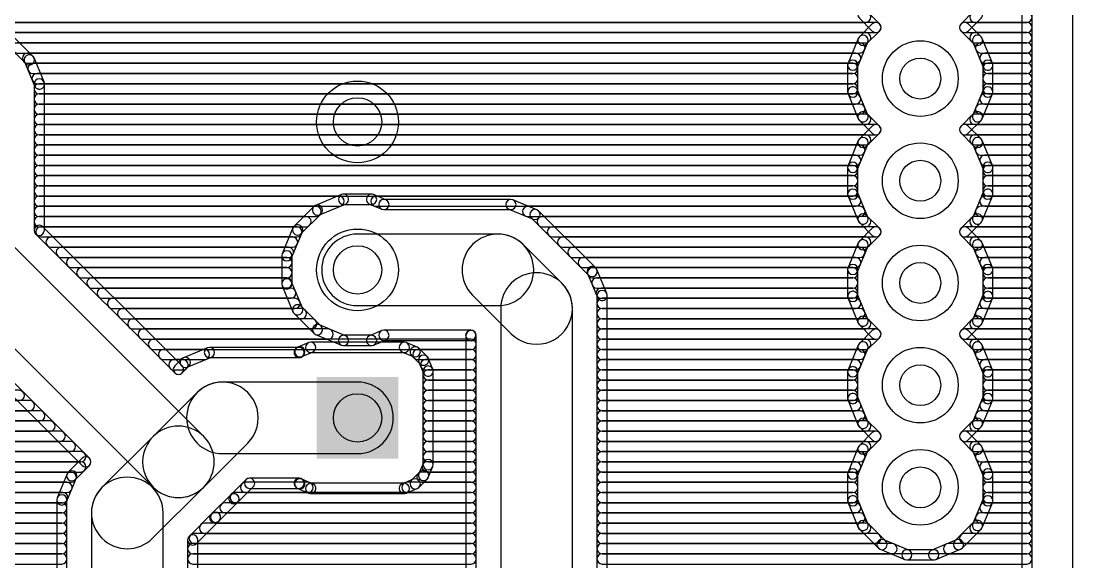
# Model space of a CAD drawing. Extents: x 5 to 83, y -5 to 101.
# Drawn here: x 56.42 to 82.53, y 71.81 to 85.25 of the extents above; entities that cross this region are included whole.
import ezdxf

# ---------------------------------------------------------------- set-up
doc = ezdxf.new("R2010")
doc.units = 0
for name, color, linetype in [('16', 175, 'CONTINUOUS'), ('17', 82, 'CONTINUOUS'), ('20', 30, 'CONTINUOUS'), ('44', 253, 'CONTINUOUS')]:
    doc.layers.add(name, color=color, linetype=linetype)

# ---------------------------------------------------------------- blocks, each defined once
blk = doc.blocks.new('ROUNDP')
blk.add_circle((0, 0), 0.5)
blk = doc.blocks.new('SQUAREP')
blk.add_solid([(-0.5, -0.5), (0.5, -0.5), (-0.5, 0.5), (0.5, 0.5)])

msp = doc.modelspace()

# ---------------------------------------------------------------- linework, layer by layer
at = {"layer": '16'}
for points in [[(81.26, 95.8006), (81.26, 14.6894, 1), (81.514, 14.6894), (81.514, 95.8006, 1)], [(55.5627, 85.217), (77.3852, 85.217, 1), (77.3852, 85.471), (55.5627, 85.471, 1)], [(77.229, 85.3206), (77.5494, 85.0002, 1), (77.729, 85.1798), (77.4086, 85.5002, 1)], [(79.9306, 85.0002), (80.251, 85.3206, 1), (80.0714, 85.5002), (79.751, 85.1798, 1)], [(80.0948, 85.217), (81.387, 85.217, 1), (81.387, 85.471), (80.0948, 85.471, 1)], [(55.8167, 84.963), (77.6392, 84.963, 1), (77.6392, 85.217), (55.8167, 85.217, 1)], [(77.5494, 85.1798), (77.229, 84.8594, 1), (77.4086, 84.6798), (77.729, 85.0002, 1)], [(80.251, 84.8594), (79.9306, 85.1798, 1), (79.751, 85.0002), (80.0714, 84.6798, 1)], [(79.8408, 84.963), (81.387, 84.963, 1), (81.387, 85.217), (79.8408, 85.217, 1)], [(56.0707, 84.709), (77.3852, 84.709, 1), (77.3852, 84.963), (56.0707, 84.963, 1)], [(56.7129, 84.3734), (56.2556, 84.8307, 1), (56.076, 84.6511), (56.5333, 84.1938, 1)], [(77.2015, 84.8182), (76.9463, 84.2021, 1), (77.1809, 84.1049), (77.4361, 84.721, 1)], [(80.0948, 84.709), (81.387, 84.709, 1), (81.387, 84.963), (80.0948, 84.963, 1)], [(80.5337, 84.2021), (80.2785, 84.8182, 1), (80.0438, 84.721), (80.2991, 84.1049, 1)], [(56.3247, 84.455), (77.2411, 84.455, 1), (77.2411, 84.709), (56.3247, 84.709, 1)], [(80.2389, 84.455), (81.387, 84.455, 1), (81.387, 84.709), (80.2389, 84.709, 1)], [(56.5787, 84.201), (77.1359, 84.201, 1), (77.1359, 84.455), (56.5787, 84.455, 1)], [(56.9879, 83.7348), (56.7404, 84.3322, 1), (56.5058, 84.235), (56.7533, 83.6375, 1)], [(80.3441, 84.201), (81.387, 84.201, 1), (81.387, 84.455), (80.3441, 84.455, 1)], [(56.7099, 83.947), (77.0636, 83.947, 1), (77.0636, 84.201), (56.7099, 84.201, 1)], [(76.9366, 84.1535), (76.9366, 83.4865, 1), (77.1906, 83.4865), (77.1906, 84.1535, 1)], [(80.5434, 83.4865), (80.5434, 84.1535, 1), (80.2894, 84.1535), (80.2894, 83.4865, 1)], [(80.4164, 83.947), (81.387, 83.947, 1), (81.387, 84.201), (80.4164, 84.201, 1)], [(56.8152, 83.693), (77.0636, 83.693, 1), (77.0636, 83.947), (56.8152, 83.947, 1)], [(80.4164, 83.693), (81.387, 83.693, 1), (81.387, 83.947), (80.4164, 83.947, 1)], [(56.9976, 80.0483), (56.9976, 83.6861, 1), (56.7436, 83.6861), (56.7436, 80.0483, 1)], [(56.8706, 83.439), (77.0636, 83.439, 1), (77.0636, 83.693), (56.8706, 83.693, 1)], [(76.9463, 83.4379), (77.2015, 82.8218, 1), (77.4361, 82.919), (77.1809, 83.5351, 1)], [(80.2785, 82.8218), (80.5337, 83.4379, 1), (80.2991, 83.5351), (80.0438, 82.919, 1)], [(80.4164, 83.439), (81.387, 83.439, 1), (81.387, 83.693), (80.4164, 83.693, 1)], [(56.8706, 83.185), (77.1359, 83.185, 1), (77.1359, 83.439), (56.8706, 83.439, 1)], [(80.3441, 83.185), (81.387, 83.185, 1), (81.387, 83.439), (80.3441, 83.439, 1)], [(56.8706, 82.931), (77.2411, 82.931, 1), (77.2411, 83.185), (56.8706, 83.185, 1)], [(80.2389, 82.931), (81.387, 82.931, 1), (81.387, 83.185), (80.2389, 83.185, 1)], [(56.8706, 82.677), (77.3852, 82.677, 1), (77.3852, 82.931), (56.8706, 82.931, 1)], [(77.229, 82.7806), (77.5494, 82.4602, 1), (77.729, 82.6398), (77.4086, 82.9602, 1)], [(79.9306, 82.4602), (80.251, 82.7806, 1), (80.0714, 82.9602), (79.751, 82.6398, 1)], [(80.0948, 82.677), (81.387, 82.677, 1), (81.387, 82.931), (80.0948, 82.931, 1)], [(56.8706, 82.423), (77.6392, 82.423, 1), (77.6392, 82.677), (56.8706, 82.677, 1)], [(77.5494, 82.6398), (77.229, 82.3194, 1), (77.4086, 82.1398), (77.729, 82.4602, 1)], [(80.251, 82.3194), (79.9306, 82.6398, 1), (79.751, 82.4602), (80.0714, 82.1398, 1)], [(79.8408, 82.423), (81.387, 82.423, 1), (81.387, 82.677), (79.8408, 82.677, 1)], [(56.8706, 82.169), (77.3852, 82.169, 1), (77.3852, 82.423), (56.8706, 82.423, 1)], [(77.2015, 82.2782), (76.9463, 81.6621, 1), (77.1809, 81.5649), (77.4361, 82.181, 1)], [(80.0948, 82.169), (81.387, 82.169, 1), (81.387, 82.423), (80.0948, 82.423, 1)], [(80.5337, 81.6621), (80.2785, 82.2782, 1), (80.0438, 82.181), (80.2991, 81.5649, 1)], [(56.8706, 81.915), (77.2411, 81.915, 1), (77.2411, 82.169), (56.8706, 82.169, 1)], [(80.2389, 81.915), (81.387, 81.915, 1), (81.387, 82.169), (80.2389, 82.169, 1)], [(56.8706, 81.661), (77.1359, 81.661, 1), (77.1359, 81.915), (56.8706, 81.915, 1)], [(76.9366, 81.6135), (76.9366, 80.9465, 1), (77.1906, 80.9465), (77.1906, 81.6135, 1)], [(80.3441, 81.661), (81.387, 81.661, 1), (81.387, 81.915), (80.3441, 81.915, 1)], [(80.5434, 80.9465), (80.5434, 81.6135, 1), (80.2894, 81.6135), (80.2894, 80.9465, 1)], [(56.8706, 81.407), (77.0636, 81.407, 1), (77.0636, 81.661), (56.8706, 81.661, 1)], [(80.4164, 81.407), (81.387, 81.407, 1), (81.387, 81.661), (80.4164, 81.661, 1)], [(56.8706, 81.153), (77.0636, 81.153, 1), (77.0636, 81.407), (56.8706, 81.407, 1)], [(80.4164, 81.153), (81.387, 81.153, 1), (81.387, 81.407), (80.4164, 81.407, 1)], [(56.8706, 80.899), (77.0636, 80.899, 1), (77.0636, 81.153), (56.8706, 81.153, 1)], [(76.9463, 80.8979), (77.2015, 80.2818, 1), (77.4361, 80.379), (77.1809, 80.9951, 1)], [(80.2785, 80.2818), (80.5337, 80.8979, 1), (80.2991, 80.9951), (80.0438, 80.379, 1)], [(80.4164, 80.899), (81.387, 80.899, 1), (81.387, 81.153), (80.4164, 81.153, 1)], [(56.8706, 80.645), (64.3113, 80.645, 1), (64.3113, 80.899), (56.8706, 80.899, 1)], [(64.3728, 80.9349), (63.7286, 80.6681, 1), (63.8258, 80.4334), (64.47, 80.7003, 1)], [(65.1186, 80.9446), (64.4214, 80.9446, 1), (64.4214, 80.6906), (65.1186, 80.6906, 1)], [(65.4738, 80.8079), (65.1672, 80.9349, 1), (65.07, 80.7003), (65.3766, 80.5733, 1)], [(65.2287, 80.645), (77.1359, 80.645, 1), (77.1359, 80.899), (65.2287, 80.899, 1)], [(68.5784, 80.8176), (65.4252, 80.8176, 1), (65.4252, 80.5636), (68.5784, 80.5636, 1)], [(69.2244, 80.5604), (68.627, 80.8079, 1), (68.5297, 80.5733), (69.1272, 80.3258, 1)], [(80.3441, 80.645), (81.387, 80.645, 1), (81.387, 80.899), (80.3441, 80.899, 1)], [(56.8706, 80.391), (63.7445, 80.391, 1), (63.7445, 80.645), (56.8706, 80.645, 1)], [(63.6874, 80.6406), (63.1944, 80.1476, 1), (63.374, 79.968), (63.867, 80.461, 1)], [(68.995, 80.391), (77.2411, 80.391, 1), (77.2411, 80.645), (68.995, 80.645, 1)], [(70.6829, 79.1156), (69.2656, 80.5329, 1), (69.086, 80.3533), (70.5033, 78.936, 1)], [(77.229, 80.2406), (77.5494, 79.9202, 1), (77.729, 80.0998), (77.4086, 80.4202, 1)], [(79.9306, 79.9202), (80.251, 80.2406, 1), (80.0714, 80.4202), (79.751, 80.0998, 1)], [(80.2389, 80.391), (81.387, 80.391, 1), (81.387, 80.645), (80.2389, 80.645, 1)], [(54.6164, 78.7464), (59.6964, 73.6664, 1), (60.9536, 74.9236), (55.8736, 80.0036, 1)], [(56.8706, 80.137), (63.4905, 80.137, 1), (63.4905, 80.391), (56.8706, 80.391, 1)], [(60.4148, 76.6837), (56.9604, 80.1381, 1), (56.7808, 79.9585), (60.2352, 76.5041, 1)], [(63.1669, 80.1064), (62.9001, 79.4622, 1), (63.1347, 79.365), (63.4015, 80.0092, 1)], [(69.3549, 80.137), (77.3852, 80.137, 1), (77.3852, 80.391), (69.3549, 80.391, 1)], [(80.0948, 80.137), (81.387, 80.137, 1), (81.387, 80.391), (80.0948, 80.391, 1)], [(56.9089, 79.883), (63.2644, 79.883, 1), (63.2644, 80.137), (56.9089, 80.137, 1)], [(68.255, 79.954), (64.77, 79.954, 1), (64.77, 78.176), (68.255, 78.176, 1)], [(69.8436, 78.7336), (68.8836, 79.6936, 1), (67.6264, 78.4364), (68.5864, 77.4764, 1)], [(69.6089, 79.883), (77.6392, 79.883, 1), (77.6392, 80.137), (69.6089, 80.137, 1)], [(77.5494, 80.0998), (77.229, 79.7794, 1), (77.4086, 79.5998), (77.729, 79.9202, 1)], [(80.251, 79.7794), (79.9306, 80.0998, 1), (79.751, 79.9202), (80.0714, 79.5998, 1)], [(79.8408, 79.883), (81.387, 79.883, 1), (81.387, 80.137), (79.8408, 80.137, 1)], [(57.1629, 79.629), (63.1592, 79.629, 1), (63.1592, 79.883), (57.1629, 79.883, 1)], [(69.8629, 79.629), (77.3852, 79.629, 1), (77.3852, 79.883), (69.8629, 79.883, 1)], [(77.2015, 79.7382), (76.9463, 79.1221, 1), (77.1809, 79.0249), (77.4361, 79.641, 1)], [(80.0948, 79.629), (81.387, 79.629, 1), (81.387, 79.883), (80.0948, 79.883, 1)], [(80.5337, 79.1221), (80.2785, 79.7382, 1), (80.0438, 79.641), (80.2991, 79.0249, 1)], [(57.4169, 79.375), (63.054, 79.375, 1), (63.054, 79.629), (57.4169, 79.629, 1)], [(62.8904, 79.4136), (62.8904, 78.7164, 1), (63.1444, 78.7164), (63.1444, 79.4136, 1)], [(70.1169, 79.375), (77.2411, 79.375, 1), (77.2411, 79.629), (70.1169, 79.629, 1)], [(80.2389, 79.375), (81.387, 79.375, 1), (81.387, 79.629), (80.2389, 79.629, 1)], [(57.6709, 79.121), (63.0174, 79.121, 1), (63.0174, 79.375), (57.6709, 79.375, 1)], [(57.9249, 78.867), (63.0174, 78.867, 1), (63.0174, 79.121), (57.9249, 79.121, 1)], [(70.3709, 79.121), (77.1359, 79.121, 1), (77.1359, 79.375), (70.3709, 79.375, 1)], [(70.9579, 78.477), (70.7104, 79.0744, 1), (70.4758, 78.9772), (70.7233, 78.3797, 1)], [(70.6063, 78.867), (77.0636, 78.867, 1), (77.0636, 79.121), (70.6063, 79.121, 1)], [(76.9366, 79.0735), (76.9366, 78.4065, 1), (77.1906, 78.4065), (77.1906, 79.0735, 1)], [(80.3441, 79.121), (81.387, 79.121, 1), (81.387, 79.375), (80.3441, 79.375, 1)], [(80.5434, 78.4065), (80.5434, 79.0735, 1), (80.2894, 79.0735), (80.2894, 78.4065, 1)], [(80.4164, 78.867), (81.387, 78.867, 1), (81.387, 79.121), (80.4164, 79.121, 1)], [(58.1789, 78.613), (63.0174, 78.613, 1), (63.0174, 78.867), (58.1789, 78.867, 1)], [(70.104, 65.405), (70.104, 78.105, 1), (68.326, 78.105), (68.326, 65.405, 1)], [(70.7115, 78.613), (77.0636, 78.613, 1), (77.0636, 78.867), (70.7115, 78.867, 1)], [(80.4164, 78.613), (81.387, 78.613, 1), (81.387, 78.867), (80.4164, 78.867, 1)], [(58.4329, 78.359), (63.1128, 78.359, 1), (63.1128, 78.613), (58.4329, 78.613, 1)], [(62.9001, 78.6678), (63.1669, 78.0236, 1), (63.4015, 78.1208), (63.1347, 78.765, 1)], [(70.8167, 78.359), (77.0636, 78.359, 1), (77.0636, 78.613), (70.8167, 78.613, 1)], [(80.4164, 78.359), (81.387, 78.359, 1), (81.387, 78.613), (80.4164, 78.613, 1)], [(58.6869, 78.105), (63.218, 78.105, 1), (63.218, 78.359), (58.6869, 78.359, 1)], [(70.9676, 66.0783), (70.9676, 78.4284, 1), (70.7136, 78.4284), (70.7136, 66.0783, 1)], [(70.8406, 78.105), (77.1359, 78.105, 1), (77.1359, 78.359), (70.8406, 78.359, 1)], [(76.9463, 78.3579), (77.2015, 77.7418, 1), (77.4361, 77.839), (77.1809, 78.4551, 1)], [(80.2785, 77.7418), (80.5337, 78.3579, 1), (80.2991, 78.4551), (80.0438, 77.839, 1)], [(80.3441, 78.105), (81.387, 78.105, 1), (81.387, 78.359), (80.3441, 78.359, 1)], [(54.2344, 77.9071), (57.9363, 74.2052, 1), (58.1159, 74.3848), (54.414, 78.0867, 1)], [(58.9409, 77.851), (63.3784, 77.851, 1), (63.3784, 78.105), (58.9409, 78.105, 1)], [(63.1944, 77.9824), (63.6874, 77.4894, 1), (63.867, 77.669), (63.374, 78.162, 1)], [(70.8406, 77.851), (77.2411, 77.851, 1), (77.2411, 78.105), (70.8406, 78.105, 1)], [(80.2389, 77.851), (81.387, 77.851, 1), (81.387, 78.105), (80.2389, 78.105, 1)], [(59.1949, 77.597), (63.6324, 77.597, 1), (63.6324, 77.851), (59.1949, 77.851, 1)], [(70.8406, 77.597), (77.3852, 77.597, 1), (77.3852, 77.851), (70.8406, 77.851, 1)], [(77.229, 77.7006), (77.5494, 77.3802, 1), (77.729, 77.5598), (77.4086, 77.8802, 1)], [(79.9306, 77.3802), (80.251, 77.7006, 1), (80.0714, 77.8802), (79.751, 77.5598, 1)], [(80.0948, 77.597), (81.387, 77.597, 1), (81.387, 77.851), (80.0948, 77.851, 1)], [(59.4489, 77.343), (64.0409, 77.343, 1), (64.0409, 77.597), (59.4489, 77.597, 1)], [(63.7286, 77.4619), (64.3728, 77.1951, 1), (64.47, 77.4297), (63.8258, 77.6965, 1)], [(65.1672, 77.1951), (65.4738, 77.3221, 1), (65.3766, 77.5567), (65.07, 77.4297, 1)], [(65.4252, 77.3124), (67.5816, 77.3124, 1), (67.5816, 77.5664), (65.4252, 77.5664, 1)], [(67.4918, 77.3496), (67.4996, 77.3418, 1), (67.6792, 77.5215), (67.6715, 77.5292, 1)], [(67.4624, 77.4317), (67.4624, 65.3342, 1), (67.7164, 65.3342), (67.7164, 77.4317, 1)], [(70.8406, 77.343), (77.6392, 77.343, 1), (77.6392, 77.597), (70.8406, 77.597, 1)], [(77.5494, 77.5598), (77.229, 77.2394, 1), (77.4086, 77.0598), (77.729, 77.3802, 1)], [(80.251, 77.2394), (79.9306, 77.5598, 1), (79.751, 77.3802), (80.0714, 77.0598, 1)], [(79.8408, 77.343), (81.387, 77.343, 1), (81.387, 77.597), (79.8408, 77.597, 1)], [(59.7029, 77.089), (67.5894, 77.089, 1), (67.5894, 77.343), (59.7029, 77.343, 1)], [(64.4214, 77.1854), (65.1186, 77.1854, 1), (65.1186, 77.4394), (64.4214, 77.4394, 1)], [(70.8406, 77.089), (77.3852, 77.089, 1), (77.3852, 77.343), (70.8406, 77.343, 1)], [(80.0948, 77.089), (81.387, 77.089, 1), (81.387, 77.343), (80.0948, 77.343, 1)], [(59.9569, 76.835), (60.9712, 76.835, 1), (60.9712, 77.089), (59.9569, 77.089, 1)], [(61.0452, 77.1301), (60.4478, 76.8826, 1), (60.545, 76.648), (61.1424, 76.8955, 1)], [(63.3219, 77.1398), (61.0938, 77.1398, 1), (61.0938, 76.8858), (63.3219, 76.8858, 1)], [(63.2469, 77.1175), (63.2321, 77.1026, 1), (63.4117, 76.923), (63.4265, 76.9379, 1)], [(63.5589, 77.2571), (63.2881, 77.145, 1), (63.3853, 76.9103), (63.6561, 77.0225, 1)], [(65.9325, 77.2668), (63.6075, 77.2668, 1), (63.6075, 77.0128), (65.9325, 77.0128, 1)], [(66.2519, 77.145), (65.9811, 77.2571, 1), (65.8839, 77.0225), (66.1546, 76.9103, 1)], [(66.5003, 76.9103), (66.2931, 77.1175, 1), (66.1134, 76.9379), (66.3207, 76.7306, 1)], [(66.2689, 76.835), (67.5894, 76.835, 1), (67.5894, 77.089), (66.2689, 77.089, 1)], [(70.8406, 76.835), (77.2411, 76.835, 1), (77.2411, 77.089), (70.8406, 77.089, 1)], [(77.2015, 77.1982), (76.9463, 76.5821, 1), (77.1809, 76.4849), (77.4361, 77.101, 1)], [(80.5337, 76.5821), (80.2785, 77.1982, 1), (80.0438, 77.101), (80.2991, 76.4849, 1)], [(80.2389, 76.835), (81.387, 76.835, 1), (81.387, 77.089), (80.2389, 77.089, 1)], [(60.2109, 76.581), (60.4391, 76.581, 1), (60.4391, 76.835), (60.2109, 76.835, 1)], [(60.4066, 76.8551), (60.2352, 76.6837, 1), (60.4148, 76.5041), (60.5862, 76.6755, 1)], [(66.6399, 76.5983), (66.5278, 76.8691, 1), (66.2931, 76.7718), (66.4053, 76.5011, 1)], [(66.457, 76.581), (67.5894, 76.581, 1), (67.5894, 76.835), (66.457, 76.835, 1)], [(70.8406, 76.581), (77.1359, 76.581, 1), (77.1359, 76.835), (70.8406, 76.835, 1)], [(80.3441, 76.581), (81.387, 76.581, 1), (81.387, 76.835), (80.3441, 76.835, 1)], [(66.6496, 74.2247), (66.6496, 76.5497, 1), (66.3956, 76.5497), (66.3956, 74.2247, 1)], [(66.5226, 76.327), (67.5894, 76.327, 1), (67.5894, 76.581), (66.5226, 76.581, 1)], [(70.8406, 76.327), (77.0636, 76.327, 1), (77.0636, 76.581), (70.8406, 76.581, 1)], [(76.9366, 76.5335), (76.9366, 75.8665, 1), (77.1906, 75.8665), (77.1906, 76.5335, 1)], [(80.5434, 75.8665), (80.5434, 76.5335, 1), (80.2894, 76.5335), (80.2894, 75.8665, 1)], [(80.4164, 76.327), (81.387, 76.327, 1), (81.387, 76.581), (80.4164, 76.581, 1)], [(60.7886, 76.0158), (59.6964, 74.9236, 1), (60.9536, 73.6664), (62.0458, 74.7586, 1)], [(64.77, 76.2762), (61.4172, 76.2762, 1), (61.4172, 74.4982), (64.77, 74.4982, 1)], [(66.5226, 76.073), (67.5894, 76.073, 1), (67.5894, 76.327), (66.5226, 76.327, 1)], [(70.8406, 76.073), (77.0636, 76.073, 1), (77.0636, 76.327), (70.8406, 76.327, 1)], [(80.4164, 76.073), (81.387, 76.073, 1), (81.387, 76.327), (80.4164, 76.327, 1)], [(46.8734, 75.819), (56.3751, 75.819, 1), (56.3751, 76.073), (46.8734, 76.073, 1)], [(66.5226, 75.819), (67.5894, 75.819, 1), (67.5894, 76.073), (66.5226, 76.073, 1)], [(70.8406, 75.819), (77.0636, 75.819, 1), (77.0636, 76.073), (70.8406, 76.073, 1)], [(76.9463, 75.8179), (77.2015, 75.2018, 1), (77.4361, 75.299), (77.1809, 75.9151, 1)], [(80.2785, 75.2018), (80.5337, 75.8179, 1), (80.2991, 75.9151), (80.0438, 75.299, 1)], [(80.4164, 75.819), (81.387, 75.819, 1), (81.387, 76.073), (80.4164, 76.073, 1)], [(46.8734, 75.565), (56.629, 75.565, 1), (56.629, 75.819), (46.8734, 75.819, 1)], [(66.5226, 75.565), (67.5894, 75.565, 1), (67.5894, 75.819), (66.5226, 75.819, 1)], [(70.8406, 75.565), (77.1359, 75.565, 1), (77.1359, 75.819), (70.8406, 75.819, 1)], [(80.3441, 75.565), (81.387, 75.565, 1), (81.387, 75.819), (80.3441, 75.819, 1)], [(46.8734, 75.311), (56.8831, 75.311, 1), (56.8831, 75.565), (46.8734, 75.565, 1)], [(66.5226, 75.311), (67.5894, 75.311, 1), (67.5894, 75.565), (66.5226, 75.565, 1)], [(70.8406, 75.311), (77.2411, 75.311, 1), (77.2411, 75.565), (70.8406, 75.565, 1)], [(80.2389, 75.311), (81.387, 75.311, 1), (81.387, 75.565), (80.2389, 75.565, 1)], [(46.7821, 75.057), (57.1371, 75.057, 1), (57.1371, 75.311), (46.7821, 75.311, 1)], [(66.5226, 75.057), (67.5894, 75.057, 1), (67.5894, 75.311), (66.5226, 75.311, 1)], [(70.8406, 75.057), (77.3852, 75.057, 1), (77.3852, 75.311), (70.8406, 75.311, 1)], [(77.229, 75.1606), (77.5494, 74.8402, 1), (77.729, 75.0198), (77.4086, 75.3402, 1)], [(79.9306, 74.8402), (80.251, 75.1606, 1), (80.0714, 75.3402), (79.751, 75.0198, 1)], [(80.0948, 75.057), (81.387, 75.057, 1), (81.387, 75.311), (80.0948, 75.311, 1)], [(46.6769, 74.803), (57.391, 74.803, 1), (57.391, 75.057), (46.6769, 75.057, 1)], [(59.6964, 74.9236), (58.4264, 73.6536, 1), (59.6836, 72.3964), (60.9536, 73.6664, 1)], [(66.5226, 74.803), (67.5894, 74.803, 1), (67.5894, 75.057), (66.5226, 75.057, 1)], [(70.8406, 74.803), (77.6392, 74.803, 1), (77.6392, 75.057), (70.8406, 75.057, 1)], [(77.5494, 75.0198), (77.229, 74.6994, 1), (77.4086, 74.5198), (77.729, 74.8402, 1)], [(80.251, 74.6994), (79.9306, 75.0198, 1), (79.751, 74.8402), (80.0714, 74.5198, 1)], [(79.8408, 74.803), (81.387, 74.803, 1), (81.387, 75.057), (79.8408, 75.057, 1)], [(46.4949, 74.549), (57.6451, 74.549, 1), (57.6451, 74.803), (46.4949, 74.803, 1)], [(66.5226, 74.549), (67.5894, 74.549, 1), (67.5894, 74.803), (66.5226, 74.803, 1)], [(70.8406, 74.549), (77.3852, 74.549, 1), (77.3852, 74.803), (70.8406, 74.803, 1)], [(77.2015, 74.6582), (76.9463, 74.0421, 1), (77.1809, 73.9449), (77.4361, 74.561, 1)], [(80.0948, 74.549), (81.387, 74.549, 1), (81.387, 74.803), (80.0948, 74.803, 1)], [(80.5337, 74.0421), (80.2785, 74.6582, 1), (80.0438, 74.561), (80.2991, 73.9449, 1)], [(46.2409, 74.295), (57.8991, 74.295, 1), (57.8991, 74.549), (46.2409, 74.549, 1)], [(57.9363, 74.3848), (57.5871, 74.0356, 1), (57.7667, 73.856), (58.1159, 74.2052, 1)], [(66.5226, 74.295), (67.5894, 74.295, 1), (67.5894, 74.549), (66.5226, 74.549, 1)], [(70.8406, 74.295), (77.2411, 74.295, 1), (77.2411, 74.549), (70.8406, 74.549, 1)], [(80.2389, 74.295), (81.387, 74.295, 1), (81.387, 74.549), (80.2389, 74.549, 1)], [(45.9869, 74.041), (57.8991, 74.041, 1), (57.8991, 74.295), (45.9869, 74.295, 1)], [(66.5278, 73.9053), (66.6399, 74.1761, 1), (66.4053, 74.2733), (66.2931, 74.0025, 1)], [(66.4991, 74.041), (67.5894, 74.041, 1), (67.5894, 74.295), (66.4991, 74.295, 1)], [(70.8406, 74.041), (77.1359, 74.041, 1), (77.1359, 74.295), (70.8406, 74.295, 1)], [(80.3441, 74.041), (81.387, 74.041, 1), (81.387, 74.295), (80.3441, 74.295, 1)], [(45.7329, 73.787), (57.6637, 73.787, 1), (57.6637, 74.041), (45.7329, 74.041, 1)], [(57.5595, 73.9944), (57.3121, 73.397, 1), (57.5467, 73.2997), (57.7942, 73.8972, 1)], [(58.166, 73.025), (58.166, 63.5, 1), (59.944, 63.5), (59.944, 73.025, 1)], [(66.2931, 73.6569), (66.5003, 73.8641, 1), (66.3207, 74.0437), (66.1134, 73.8365, 1)], [(66.3705, 73.787), (67.5894, 73.787, 1), (67.5894, 74.041), (66.3705, 74.041, 1)], [(70.8406, 73.787), (77.0636, 73.787, 1), (77.0636, 74.041), (70.8406, 74.041, 1)], [(76.9366, 73.9935), (76.9366, 73.3265, 1), (77.1906, 73.3265), (77.1906, 73.9935, 1)], [(80.5434, 73.3265), (80.5434, 73.9935, 1), (80.2894, 73.9935), (80.2894, 73.3265, 1)], [(80.4164, 73.787), (81.387, 73.787, 1), (81.387, 74.041), (80.4164, 74.041, 1)], [(45.4789, 73.533), (57.5585, 73.533, 1), (57.5585, 73.787), (45.4789, 73.787, 1)], [(61.7929, 73.2844), (62.1803, 73.6718, 1), (62.0007, 73.8514), (61.6133, 73.464, 1)], [(61.9889, 73.533), (63.5462, 73.533, 1), (63.5462, 73.787), (61.9889, 73.787, 1)], [(62.0905, 73.6346), (63.3219, 73.6346, 1), (63.3219, 73.8886), (62.0905, 73.8886, 1)], [(63.2321, 73.6718), (63.2469, 73.6569, 1), (63.4265, 73.8365), (63.4117, 73.8514, 1)], [(63.2881, 73.6294), (63.5589, 73.5173, 1), (63.6561, 73.7519), (63.3853, 73.8641, 1)], [(63.6075, 73.5076), (65.9325, 73.5076, 1), (65.9325, 73.7616), (63.6075, 73.7616, 1)], [(65.9811, 73.5173), (66.2519, 73.6294, 1), (66.1546, 73.8641), (65.8839, 73.7519, 1)], [(65.9938, 73.533), (67.5894, 73.533, 1), (67.5894, 73.787), (65.9938, 73.787, 1)], [(70.8406, 73.533), (77.0636, 73.533, 1), (77.0636, 73.787), (70.8406, 73.787, 1)], [(80.4164, 73.533), (81.387, 73.533, 1), (81.387, 73.787), (80.4164, 73.787, 1)], [(45.2249, 73.279), (57.4533, 73.279, 1), (57.4533, 73.533), (45.2249, 73.533, 1)], [(57.3024, 73.3484), (57.3024, 63.1766, 1), (57.5564, 63.1766), (57.5564, 73.3484, 1)], [(61.3356, 72.8271), (61.7929, 73.2844, 1), (61.6133, 73.464), (61.156, 73.0067, 1)], [(61.8301, 73.3742), (61.8301, 73.3742, 1), (61.5761, 73.3742), (61.5761, 73.3742, 1)], [(61.7349, 73.279), (67.5894, 73.279, 1), (67.5894, 73.533), (61.7349, 73.533, 1)], [(70.8406, 73.279), (77.0636, 73.279, 1), (77.0636, 73.533), (70.8406, 73.533, 1)], [(76.9463, 73.2779), (77.2015, 72.6618, 1), (77.4361, 72.759), (77.1809, 73.3751, 1)], [(80.2785, 72.6618), (80.5337, 73.2779, 1), (80.2991, 73.3751), (80.0438, 72.759, 1)], [(80.4164, 73.279), (81.387, 73.279, 1), (81.387, 73.533), (80.4164, 73.533, 1)], [(44.9709, 73.025), (57.4294, 73.025, 1), (57.4294, 73.279), (44.9709, 73.279, 1)], [(61.4809, 73.025), (67.5894, 73.025, 1), (67.5894, 73.279), (61.4809, 73.279, 1)], [(70.8406, 73.025), (77.1359, 73.025, 1), (77.1359, 73.279), (70.8406, 73.279, 1)], [(80.3441, 73.025), (81.387, 73.025, 1), (81.387, 73.279), (80.3441, 73.279, 1)], [(44.7169, 72.771), (57.4294, 72.771, 1), (57.4294, 73.025), (44.7169, 73.025, 1)], [(60.7704, 72.2618), (61.3356, 72.8271, 1), (61.156, 73.0067), (60.5908, 72.4415, 1)], [(61.2269, 72.771), (67.5894, 72.771, 1), (67.5894, 73.025), (61.2269, 73.025, 1)], [(61.2458, 72.7899), (61.2458, 72.7899, 1), (61.2458, 73.0439), (61.2458, 73.0439, 1)], [(70.8406, 72.771), (77.2411, 72.771, 1), (77.2411, 73.025), (70.8406, 73.025, 1)], [(80.2389, 72.771), (81.387, 72.771, 1), (81.387, 73.025), (80.2389, 73.025, 1)], [(44.4629, 72.517), (57.4294, 72.517, 1), (57.4294, 72.771), (44.4629, 72.771, 1)], [(60.9729, 72.517), (67.5894, 72.517, 1), (67.5894, 72.771), (60.9729, 72.771, 1)], [(70.8406, 72.517), (77.3852, 72.517, 1), (77.3852, 72.771), (70.8406, 72.771, 1)], [(77.229, 72.6206), (77.7006, 72.149, 1), (77.8802, 72.3286), (77.4086, 72.8002, 1)], [(79.7794, 72.149), (80.251, 72.6206, 1), (80.0714, 72.8002), (79.5998, 72.3286, 1)], [(80.0948, 72.517), (81.387, 72.517, 1), (81.387, 72.771), (80.0948, 72.771, 1)], [(44.2089, 72.263), (57.4294, 72.263, 1), (57.4294, 72.517), (44.2089, 72.517, 1)], [(60.8076, 64.1733), (60.8076, 72.3517, 1), (60.5536, 72.3517), (60.5536, 64.1733, 1)], [(60.7189, 72.263), (67.5894, 72.263, 1), (67.5894, 72.517), (60.7189, 72.517, 1)], [(70.8406, 72.263), (77.6392, 72.263, 1), (77.6392, 72.517), (70.8406, 72.517, 1)], [(77.7418, 72.1215), (78.3579, 71.8663, 1), (78.4551, 72.1009), (77.839, 72.3561, 1)], [(79.1221, 71.8663), (79.7382, 72.1215, 1), (79.641, 72.3561), (79.0249, 72.1009, 1)], [(79.8408, 72.263), (81.387, 72.263, 1), (81.387, 72.517), (79.8408, 72.517, 1)], [(43.7486, 72.009), (57.4294, 72.009, 1), (57.4294, 72.263), (43.7486, 72.263, 1)], [(60.6806, 72.009), (67.5894, 72.009, 1), (67.5894, 72.263), (60.6806, 72.263, 1)], [(70.8406, 72.009), (78.0386, 72.009, 1), (78.0386, 72.263), (70.8406, 72.263, 1)], [(78.4065, 71.8566), (79.0735, 71.8566, 1), (79.0735, 72.1106), (78.4065, 72.1106, 1)], [(79.4414, 72.009), (81.387, 72.009, 1), (81.387, 72.263), (79.4414, 72.263, 1)], [(31.9789, 71.755), (57.4294, 71.755, 1), (57.4294, 72.009), (31.9789, 72.009, 1)], [(60.6806, 71.755), (67.5894, 71.755, 1), (67.5894, 72.009), (60.6806, 72.009, 1)], [(70.8406, 71.755), (81.387, 71.755, 1), (81.387, 72.009), (70.8406, 72.009, 1)]]:
    msp.add_lwpolyline(points, format="xyb", close=True, dxfattribs=at)
at = {"layer": '20'}
msp.add_line((82.53, -5.08), (82.53, 100.635), dxfattribs=at)
at = {"layer": '44'}
for centre, radius in [((78.74, 83.82), 0.508), ((64.77, 82.7428), 0.6), ((78.74, 81.28), 0.508), ((64.77, 79.065), 0.6), ((78.74, 78.74), 0.508), ((78.74, 76.2), 0.508), ((64.77, 75.3872), 0.6), ((78.74, 73.66), 0.508)]:
    msp.add_circle(centre, radius, dxfattribs=at)

# ---------------------------------------------------------------- block references
at = {"layer": '17'}
for name, p, xscale, yscale, rotation in [('ROUNDP', (78.74, 83.82), 1.8796, 1.8796, 180), ('ROUNDP', (64.77, 82.7428), 2.032, 2.032, 90), ('ROUNDP', (78.74, 81.28), 1.8796, 1.8796, 180), ('ROUNDP', (64.77, 79.065), 2.032, 2.032, 90), ('ROUNDP', (78.74, 78.74), 1.8796, 1.8796, 180), ('ROUNDP', (78.74, 76.2), 1.8796, 1.8796, 180), ('SQUAREP', (64.77, 75.3872), 2.032, 2.032, 90), ('ROUNDP', (78.74, 73.66), 1.8796, 1.8796, 180)]:
    msp.add_blockref(name, p, dxfattribs=dict(at, xscale=xscale, yscale=yscale, rotation=rotation))

doc.saveas('drawing.dxf')
